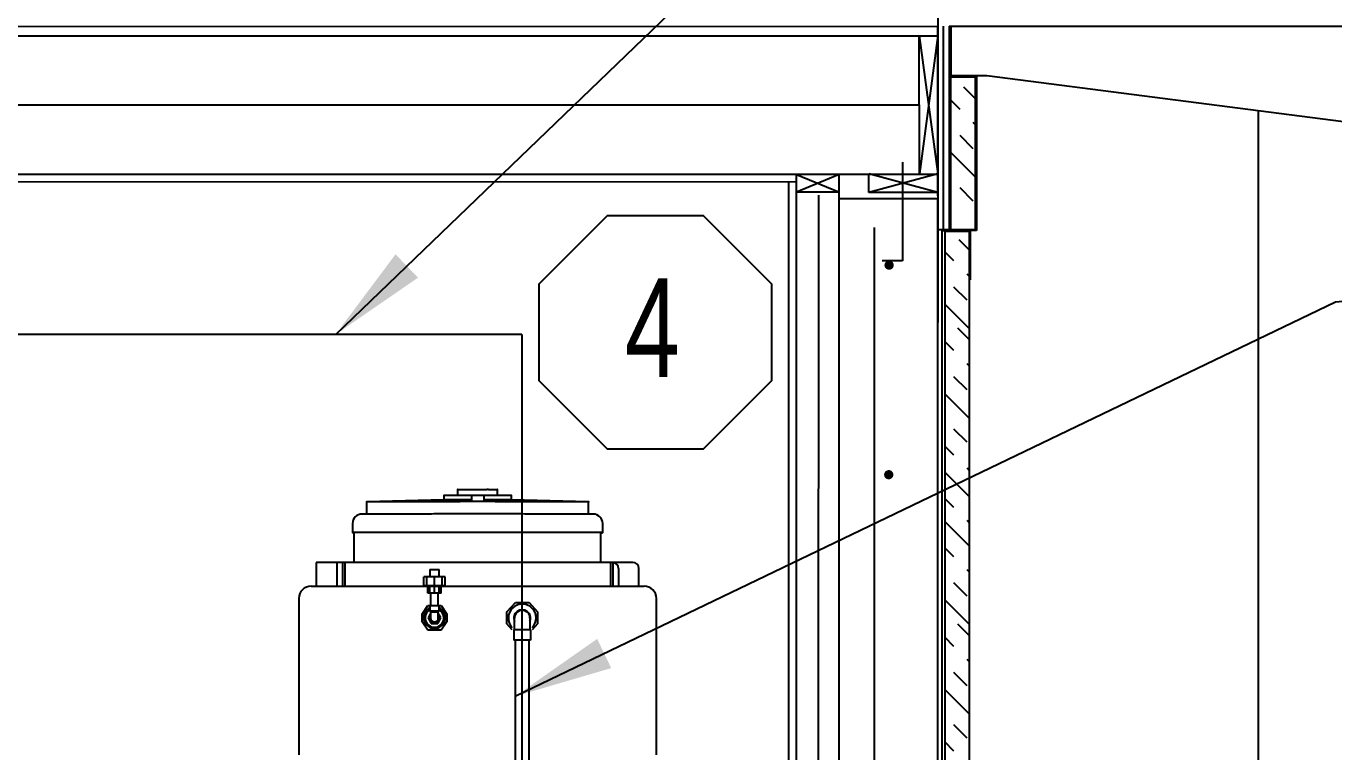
# Model space of a CAD drawing. Extents: x -16 to 10076, y -1 to 10000.
# Drawn here: x 4230.8 to 4336.9, y 657.4 to 716.3 of the extents above; entities that cross this region are included whole.
import ezdxf
from ezdxf.enums import TextEntityAlignment as Align

# ---------------------------------------------------------------- set-up
doc = ezdxf.new("R2010")
doc.units = 0
doc.header["$MEASUREMENT"] = 0
for name, color, linetype in [('.50_BULKHEAD_PLA', 7, 'Continuous'), ('1_IN._X_90_DEG_S', 7, 'Continuous'), ('1_IN_BULKHEAD', 7, 'Continuous'), ('400_GALLON_TANK', 7, 'Continuous'), ('ADAPTOR_.50_C_X_', 7, 'Continuous'), ('INSULATION', 30, 'Continuous'), ('LID_300_GALLON_P', 7, 'Continuous'), ('SECTION', 3, 'Continuous'), ('SECTION-PIPE', 7, 'Continuous'), ('STREET_EL_.50_X_', 7, 'Continuous'), ('TEXT', 1, 'Continuous'), ('TUBE_COPPER_.50_', 7, 'Continuous'), ('UNION_.50_COPPER', 7, 'Continuous')]:
    doc.layers.add(name, color=color, linetype=linetype)
doc.styles.get("Standard").update_dxf_attribs({"font": 'hcad.shx', "height": 8})
doc.linetypes.add('BATTING', pattern='A,0.0001,-0.1,[134,ltypeshp.shx,S=0.1,R=0,X=-0.1,Y=0],-0.2,[134,ltypeshp.shx,S=0.1,R=180,X=0.1,Y=0],-0.1', length=0.4001)
doc.dimstyles.new('DEFAULT', dxfattribs={"dimtxt": 8, "dimasz": 8, "dimexe": 8, "dimexo": 8, "dimgap": 1, "dimtad": 0, "dimdec": 1, "dimrnd": 0.5, "dimzin": 7, "dimdsep": 46, "dimlunit": 4, "dimtxsty": 'Standard', "dimcen": 0, "dimclrd": 256, "dimclre": 256, "dimclrt": 256, "dimadec": 0, "dimazin": 0, "dimtfac": 1, "dimtdec": 4, "dimtofl": 0, "dimtmove": 2, "dimatfit": 3, "dimfxl": 1, "dimtolj": 1, "dimtzin": 0, "dimarcsym": 0})

msp = doc.modelspace()

# ---------------------------------------------------------------- linework, layer by layer
at = {"layer": '.50_BULKHEAD_PLA', "color": 1, "linetype": 'Continuous'}
for p, q in [((4262.94091, 668.6074), (4263.40927, 669.30161)), ((4262.94091, 668.6074), (4263.40927, 669.30161)), ((4263.40927, 669.30161), (4264.47254, 669.30161)), ((4263.40927, 669.30161), (4263.56591, 669.30161)), ((4264.31591, 669.30161), (4264.47254, 669.30161)), ((4264.47254, 669.30161), (4264.94091, 668.6074)), ((4264.47254, 669.30161), (4264.94091, 668.6074)), ((4262.94091, 667.99581), (4262.94091, 668.6074)), ((4262.94091, 667.99581), (4262.94091, 668.6074)), ((4264.94091, 668.6074), (4264.94091, 667.99581)), ((4264.94091, 668.6074), (4264.94091, 667.99581)), ((4263.40927, 667.30161), (4262.94091, 667.99581)), ((4264.47254, 667.30161), (4263.40927, 667.30161)), ((4264.94091, 667.99581), (4264.47254, 667.30161))]:
    msp.add_line(p, q, dxfattribs=at)
for centre, radius, start, end in [((4263.94091, 668.33195), 0.875, 115.3769335, 64.6230665), ((4263.94091, 668.30161), 0.75, 120, 60), ((4263.94091, 668.30161), 0.42, 138.0773617, 41.9226383), ((4263.94091, 668.33195), 0.875, 0, 64.6230665), ((4263.94091, 668.30161), 0.75, 0, 60)]:
    msp.add_arc(centre, radius, start, end, dxfattribs=at)
at = {"layer": '1_IN._X_90_DEG_S', "color": 1, "linetype": 'Continuous'}
for p, q in [((4270.4966, 666.49724), (4270.4966, 653.60273)), ((4271.6216, 653.60273), (4271.6216, 666.49724))]:
    msp.add_line(p, q, dxfattribs=at)
at = {"layer": '1_IN_BULKHEAD', "color": 1, "linetype": 'Continuous'}
for p, q in [((4269.8091, 668.78953), (4270.51098, 669.55161)), ((4270.51098, 669.55161), (4271.60722, 669.55161)), ((4271.60722, 669.55161), (4272.3091, 668.78953)), ((4269.8091, 667.81368), (4269.8091, 668.78953)), ((4270.43041, 667.34357), (4270.43041, 668.28661)), ((4271.6878, 668.28661), (4271.6878, 667.34357)), ((4272.3091, 668.78953), (4272.3091, 667.81368)), ((4270.2466, 667.33866), (4269.8091, 667.81368)), ((4271.73616, 667.34357), (4270.38205, 667.34357)), ((4270.38205, 667.34357), (4270.38205, 666.49724)), ((4271.73616, 667.34357), (4271.73616, 666.49724)), ((4272.3091, 667.81368), (4271.8716, 667.33866)), ((4271.73616, 666.49724), (4270.38205, 666.49724))]:
    msp.add_line(p, q, dxfattribs=at)
for centre, radius, start, end in [((4271.0591, 668.30161), 1.125, 316.2382573, 223.7617427), ((4271.0591, 668.28661), 0.67706, 338.2132107, 201.7867893), ((4271.0591, 668.28661), 0.6287, 0, 180)]:
    msp.add_arc(centre, radius, start, end, dxfattribs=at)
at = {"layer": '400_GALLON_TANK', "color": 1, "linetype": 'Continuous'}
for p, q in [((4257.29658, 675.96992), (4257.29658, 675.21992)), ((4277.58524, 675.21992), (4277.58524, 675.96992)), ((4257.44091, 672.81071), (4257.44091, 675.23604)), ((4277.44091, 675.23604), (4257.44091, 675.23604)), ((4277.44091, 672.81071), (4277.44091, 675.23604)), ((4254.35549, 672.81071), (4254.35549, 670.88161)), ((4280.02633, 672.81071), (4254.35549, 672.81071)), ((4256.01581, 672.81071), (4256.01581, 670.88161)), ((4256.47127, 672.81071), (4256.47127, 670.88161)), ((4256.67133, 672.81071), (4256.67133, 670.88161)), ((4278.41054, 672.81071), (4278.21048, 672.81071)), ((4278.21048, 672.81071), (4278.21048, 670.88161)), ((4278.41054, 672.81071), (4278.41054, 670.88161)), ((4278.86601, 672.31071), (4278.86601, 670.88161)), ((4280.52633, 670.88161), (4280.52633, 672.31071)), ((4253.94091, 670.88161), (4255.64329, 670.88161)), ((4255.64329, 670.88161), (4255.74293, 670.88161)), ((4255.74293, 670.88161), (4256.52343, 670.88161)), ((4256.52343, 670.88161), (4267.44058, 670.88161)), ((4267.44058, 670.88161), (4278.35839, 670.88161)), ((4278.35839, 670.88161), (4279.13889, 670.88161)), ((4279.13889, 670.88161), (4280.94091, 670.88161)), ((4252.94091, 669.88161), (4252.94091, 657.18971)), ((4281.94091, 657.18971), (4281.94091, 669.88161))]:
    msp.add_line(p, q, dxfattribs=at)
for centre, radius, start, end in [((4258.0456, 675.9746), 0.74633, 88.8515484, 180.3442331), ((4276.83632, 675.97435), 0.74621, 359.6517237, 90.1023241), ((4278.3638, 672.3085), 0.50221, 0.2521888, 84.6219718), ((4280.02633, 672.31071), 0.5, 0.0651778, 89.9999916), ((4253.94091, 669.88161), 1, 90, 180), ((4280.94091, 669.88161), 1, 0, 90)]:
    msp.add_arc(centre, radius, start, end, dxfattribs=at)
msp.add_rational_spline([(4276.81716, 676.72077), (4276.27357, 676.73361), (4267.50601, 676.7337), (4258.73845, 676.73379), (4258.07363, 676.72096)], [1, 0.731065570138, 1, 0.73106557014, 1], degree=2, knots=[0, 0, 0, 0.5, 0.5, 1, 1, 1], dxfattribs=at)
for points in [[(4257.44091, 675.22242), (4257.15017, 675.21992), (4257.44091, 675.21742)], [(4277.44091, 675.21742), (4277.73164, 675.21992), (4277.44091, 675.22242)]]:
    msp.add_rational_spline(points, [1, 0.985772673208, 1], degree=2, dxfattribs=at)
at = {"layer": 'ADAPTOR_.50_C_X_', "color": 1, "linetype": 'Continuous'}
for p, q in [((4263.62841, 668.66763), (4263.41708, 668.30161)), ((4263.41708, 668.30161), (4263.679, 667.84796)), ((4264.20282, 667.84796), (4264.46473, 668.30161)), ((4264.46473, 668.30161), (4264.25341, 668.66763)), ((4263.679, 667.84796), (4264.20282, 667.84796))]:
    msp.add_line(p, q, dxfattribs=at)
for start, end in [(135.5846914, 0), (0, 44.4153086)]:
    msp.add_arc((4263.94091, 668.30161), 0.4375, start, end, dxfattribs=at)
at = {"layer": 'INSULATION', "linetype": 'BATTING', "ltscale": 10}
msp.add_line((4181.61578, 709.90512), (4303.27504, 709.93111), dxfattribs=at)
at = {"layer": 'INSULATION', "linetype": 'BATTING', "ltscale": 4}
msp.add_line((4295.07998, 702.59477), (4295.04816, 609.76129), dxfattribs=at)
at = {"layer": 'LID_300_GALLON_P', "color": 1, "linetype": 'Continuous'}
for p, q in [((4258.44091, 677.71992), (4258.44091, 676.72387)), ((4264.69525, 677.88331), (4258.45513, 677.72067)), ((4264.69091, 678.21992), (4264.69091, 677.8832)), ((4265.81975, 678.71723), (4265.81975, 678.22318)), ((4265.83315, 678.7173), (4268.18264, 678.72327)), ((4267.94091, 678.23164), (4266.94091, 678.23164)), ((4266.94091, 678.23164), (4266.94091, 677.75774)), ((4267.94091, 678.23164), (4267.94091, 677.75774)), ((4268.31924, 678.72333), (4269.01206, 678.72274)), ((4269.06206, 678.22318), (4269.06206, 678.72261)), ((4276.42669, 677.72067), (4270.18656, 677.88331)), ((4270.19091, 677.8832), (4270.19091, 678.21992)), ((4276.44091, 676.72387), (4276.44091, 677.71992))]:
    msp.add_line(p, q, dxfattribs=at)
msp.add_arc((4267.44091, 371.3071), 306.45105, 89.9065172, 90.0934828, dxfattribs=at)
msp.add_rational_spline([(4276.44091, 677.71992), (4276.44091, 677.73313), (4267.44091, 677.73313), (4258.44091, 677.73313), (4258.44091, 677.71992)], [1, 0.707106781187, 1, 0.707106781187, 1], degree=2, knots=[0, 0, 0, 0.5, 0.5, 1, 1, 1], dxfattribs=at)
for points, weights in [([(4266.94091, 678.22389), (4264.69091, 678.22328), (4264.69091, 678.21992)], [1, 0.768706114782, 1]), ([(4266.94091, 677.88705), (4264.81666, 677.88647), (4264.69525, 677.88331)], [1, 0.786381783622, 1]), ([(4265.83315, 678.7173), (4265.81975, 678.71727), (4265.81975, 678.71723)], [1, 0.965925827081, 1]), ([(4270.19091, 678.21992), (4270.19091, 678.22328), (4267.94091, 678.22389)], [1, 0.768706114782, 1]), ([(4270.18656, 677.88331), (4270.06516, 677.88647), (4267.94091, 677.88705)], [1, 0.786381783622, 1]), ([(4268.31924, 678.72333), (4268.23264, 678.7234), (4268.18264, 678.72327)], [1, 0.70710720791, 1]), ([(4269.06206, 678.72261), (4269.06206, 678.7227), (4269.01206, 678.72274)], [1, 0.866025100061, 1])]:
    msp.add_rational_spline(points, weights, degree=2, dxfattribs=at)
at = {"layer": 'SECTION', "ltscale": 1.5}
for p, q in [((4304.75946, 798.30332), (4304.75946, 692.27731)), ((4305.69675, 716.30163), (4347.69675, 716.30163)), ((4305.75925, 699.73886), (4305.75925, 716.30163)), ((4303.2596, 715.55206), (4304.75982, 704.31266)), ((4304.75953, 715.55163), (4303.29046, 704.31307)), ((4305.82175, 712.30189), (4308.75194, 712.30189)), ((4305.82175, 712.23939), (4307.89185, 712.23939)), ((4307.82935, 712.17689), (4305.82175, 712.17689)), ((4305.82175, 699.80136), (4305.82175, 712.17689)), ((4307.89185, 712.23939), (4307.89185, 699.73886)), ((4296.75982, 702.30163), (4296.76038, 704.27916)), ((4296.75982, 602.30136), (4296.75982, 702.30163)), ((4304.75982, 702.30163), (4296.75982, 702.30163)), ((4304.75982, 602.30136), (4304.75982, 702.30163)), ((4305.07935, 699.73886), (4305.75925, 699.73886)), ((4305.32935, 699.67636), (4307.32935, 699.67636)), ((4307.89185, 699.73886), (4307.39185, 699.73886)), ((4307.39185, 699.73886), (4307.39185, 695.73886))]:
    msp.add_line(p, q, dxfattribs=at)
at = {"layer": 'SECTION', "linetype": 'Continuous', "ltscale": 0.25}
for p, q in [((4180.11595, 716.30521), (4304.75946, 716.28109)), ((4307.82935, 699.80136), (4307.82935, 712.17689)), ((4307.82928, 710.40803), (4306.87865, 711.35866)), ((4306.57326, 709.54272), (4305.82928, 710.28671)), ((4307.82928, 708.28671), (4307.63392, 708.48206)), ((4307.63392, 706.36074), (4306.57326, 707.4214)), ((4307.82928, 704.04407), (4305.82928, 706.04407)), ((4307.63392, 702.1181), (4306.57326, 703.17876)), ((4304.75982, 699.80136), (4305.19675, 699.80136)), ((4305.07935, 699.73886), (4305.07935, 602.80136)), ((4305.19675, 699.80136), (4305.69675, 699.80136)), ((4305.32935, 699.67636), (4305.32935, 602.80136)), ((4305.82175, 699.80136), (4307.82935, 699.80136)), ((4307.32935, 698.12281), (4306.49007, 698.96208)), ((4307.32935, 602.80136), (4307.32935, 699.67636)), ((4306.07326, 697.25749), (4305.32928, 698.00148)), ((4306.07333, 697.2575), (4305.32935, 698.00149)), ((4307.32928, 696.00148), (4307.13392, 696.19683)), ((4307.13392, 694.07551), (4306.07326, 695.13617)), ((4307.32928, 691.75884), (4305.32928, 693.75884)), ((4307.32928, 690.85072), (4306.37865, 691.80135)), ((4306.07326, 689.98542), (4305.32928, 690.7294)), ((4307.32928, 688.7294), (4307.13392, 688.92476)), ((4307.13392, 686.80344), (4306.07326, 687.8641)), ((4307.32928, 684.48676), (4305.32928, 686.48676)), ((4307.13392, 682.56079), (4306.07326, 683.62145)), ((4306.07326, 681.50013), (4305.32928, 682.24412)), ((4307.32928, 678.1228), (4305.32928, 680.1228)), ((4307.32928, 680.24412), (4307.13392, 680.43947)), ((4306.07326, 677.25749), (4305.32928, 678.00148)), ((4307.32928, 674.1228), (4305.32928, 676.1228)), ((4307.32928, 676.00148), (4307.13392, 676.19683)), ((4306.07326, 673.25749), (4305.32928, 674.00148)), ((4307.32928, 672.00148), (4307.13392, 672.19683)), ((4307.13392, 670.07551), (4306.07326, 671.13617)), ((4307.32928, 667.75884), (4305.32928, 669.75884)), ((4307.32928, 666.85072), (4306.37865, 667.80135)), ((4306.07326, 665.98542), (4305.32928, 666.7294)), ((4307.32928, 664.7294), (4307.13392, 664.92476)), ((4307.13392, 662.80344), (4306.07326, 663.8641)), ((4307.32928, 660.48676), (4305.32928, 662.48676)), ((4307.13392, 658.56079), (4306.07326, 659.62145)), ((4306.07326, 657.50013), (4305.32928, 658.24412))]:
    msp.add_line(p, q, dxfattribs=at)
at = {"layer": 'SECTION', "ltscale": 0.25}
for p, q in [((4304.75982, 702.55163), (4304.76003, 716.30189)), ((4180.11578, 715.53117), (4304.76002, 715.52916)), ((4303.29046, 704.31307), (4303.2596, 715.55206)), ((4308.75194, 712.30189), (4440.69675, 695.27676)), ((4304.75982, 702.80163), (4299.16405, 704.31492)), ((4299.16405, 702.80324), (4299.16405, 704.31424)), ((4304.75982, 704.31266), (4299.16405, 702.80324))]:
    msp.add_line(p, q, dxfattribs=at)
at = {"layer": 'SECTION', "linetype": 'Continuous', "ltscale": 1.5}
for p, q in [((4305.19675, 716.30177), (4305.19675, 699.80136)), ((4305.69675, 716.30163), (4305.69675, 699.80136)), ((4305.82175, 716.36413), (4305.82175, 712.23939)), ((4296.78568, 702.84128), (4293.30726, 702.84128))]:
    msp.add_line(p, q, dxfattribs=at)
at = {"layer": 'SECTION', "linetype": 'Continuous'}
for p, q in [((4330.73381, 709.46552), (4330.7338, 596.30136)), ((4292.68226, 608.30136), (4292.68226, 703.65433))]:
    msp.add_line(p, q, dxfattribs=at)
at = {"layer": 'SECTION'}
msp.add_line((4304.75985, 704.27916), (3838.14377, 704.27916), dxfattribs=at)
at = {"layer": 'SECTION', "linetype": 'Continuous', "ltscale": 0.125}
for p, q in [((4293.30726, 704.27916), (4296.78568, 702.84128)), ((4296.76038, 704.27916), (4293.30726, 702.84128)), ((4293.30726, 609.7613), (4293.30726, 704.27916)), ((4301.89391, 705.26027), (4301.89391, 697.26027)), ((4293.30726, 703.65416), (4185.63444, 703.68456)), ((4304.75982, 702.80163), (4299.16405, 702.80342)), ((4301.89391, 697.26027), (4300.25226, 697.26027))]:
    msp.add_line(p, q, dxfattribs=at)
at = {"layer": 'SECTION', "linetype": 'Continuous', "ltscale": 0.15}
msp.add_line((4299.59341, 699.96954), (4299.59341, 602.30136), dxfattribs=at)
at = {"layer": 'SECTION', "linetype": 'Continuous', "ltscale": 1.5, "const_width": 0.375}
for points in [[(4300.62511, 696.91913, 1), (4301.00011, 696.91913, 1)], [(4300.59588, 679.91913, 1), (4300.97088, 679.91913, 1)]]:
    msp.add_lwpolyline(points, format="xyb", close=True, dxfattribs=at)
at = {"layer": 'SECTION-PIPE', "linetype": 'Continuous', "ltscale": 0.125}
msp.add_line((4271.0253, 691.30136), (4177.47444, 691.30136), dxfattribs=at)
at = {"layer": 'SECTION-PIPE'}
msp.add_line((4271.0253, 691.30136), (4271.0253, 651.999), dxfattribs=at)
at = {"layer": 'STREET_EL_.50_X_', "color": 1, "linetype": 'Continuous'}
for p, q in [((4263.56591, 669.30161), (4264.31591, 669.30161)), ((4263.56591, 669.30161), (4263.56591, 668.86161)), ((4264.31591, 668.86161), (4264.31591, 669.30161)), ((4264.31591, 668.86161), (4263.56591, 668.86161)), ((4263.56591, 668.86161), (4263.62591, 668.80161)), ((4263.62591, 668.80161), (4264.25591, 668.80161)), ((4263.62841, 668.80161), (4263.62841, 668.30161)), ((4264.25341, 668.30161), (4264.25341, 668.80161)), ((4264.25591, 668.80161), (4264.31591, 668.86161))]:
    msp.add_line(p, q, dxfattribs=at)
msp.add_arc((4263.94091, 668.30161), 0.3125, 180, 0, dxfattribs=at)
at = {"layer": 'TEXT'}
msp.add_lwpolyline([(4277.94139, 700.91791), (4272.4057, 695.38223), (4272.4057, 687.55359), (4277.94139, 682.01791), (4285.77002, 682.01791), (4291.3057, 687.55359), (4291.3057, 695.38223), (4285.77002, 700.91791)], close=True, dxfattribs=at)
at = {"layer": 'TUBE_COPPER_.50_', "color": 1, "linetype": 'Continuous'}
for p, q in [((4263.62841, 670.30161), (4263.62841, 669.30161)), ((4264.25341, 669.30161), (4264.25341, 670.30161))]:
    msp.add_line(p, q, dxfattribs=at)
at = {"layer": 'UNION_.50_COPPER', "color": 1, "linetype": 'Continuous'}
for p, q in [((4263.32219, 671.64561), (4263.06591, 671.64561)), ((4263.06591, 670.89561), (4263.06591, 671.64561)), ((4263.94091, 671.64561), (4263.32219, 671.64561)), ((4263.32219, 670.89561), (4263.32219, 671.64561)), ((4263.56591, 672.23961), (4264.31591, 672.23961)), ((4263.56591, 672.23961), (4263.56591, 671.64561)), ((4264.55963, 671.64561), (4263.94091, 671.64561)), ((4263.94091, 670.89561), (4263.94091, 671.64561)), ((4264.31591, 671.64561), (4264.31591, 672.23961)), ((4264.81591, 671.64561), (4264.55963, 671.64561)), ((4264.55963, 670.89561), (4264.55963, 671.64561)), ((4264.81591, 670.89561), (4264.81591, 671.64561)), ((4263.32219, 670.89561), (4263.06591, 670.89561)), ((4263.94091, 670.89561), (4263.32219, 670.89561)), ((4263.40091, 670.30161), (4263.40091, 670.89561)), ((4263.55907, 670.30161), (4263.40091, 670.30161)), ((4263.55907, 670.30161), (4263.55907, 670.89561)), ((4263.94091, 670.30161), (4263.55907, 670.30161)), ((4264.55963, 670.89561), (4263.94091, 670.89561)), ((4263.94091, 670.30161), (4263.94091, 670.89561)), ((4264.32275, 670.30161), (4263.94091, 670.30161)), ((4264.32275, 670.30161), (4264.32275, 670.89561)), ((4264.48091, 670.30161), (4264.32275, 670.30161)), ((4264.48091, 670.30161), (4264.48091, 670.89561)), ((4264.81591, 670.89561), (4264.55963, 670.89561))]:
    msp.add_line(p, q, dxfattribs=at)

# ---------------------------------------------------------------- texts
at = {"layer": 'TEXT', "width": 0.75}
msp.add_text('4', height=8, dxfattribs=at).set_placement((4281.61372, 687.84034), align=Align.CENTER)

# ---------------------------------------------------------------- leaders
at = {"layer": 'TEXT'}
for points in [[(4255.92901, 691.30136), (4315.92912, 749.04017), (4317.86841, 749.04017)], [(4270.4966, 661.95051), (4337.00962, 693.94879), (4343.61864, 694.57036)]]:
    msp.add_leader(points, dimstyle='DEFAULT', override={"dimscale": 1, "dimgap": 1, "dimtad": 0, "dimtdec": 1}, dxfattribs=at)

doc.saveas('drawing.dxf')
